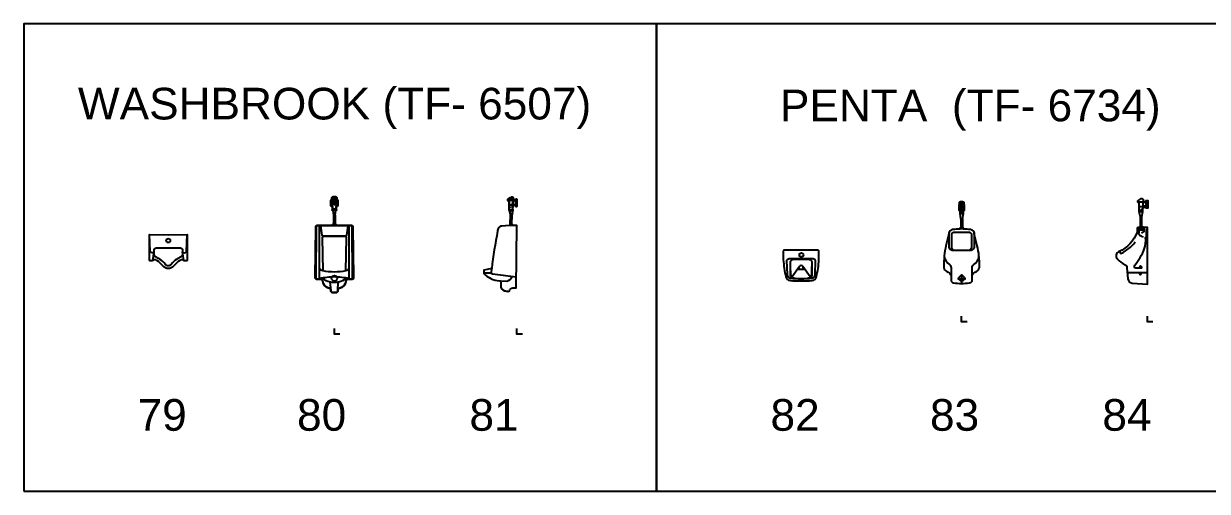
# Model space of a CAD drawing. Header units: inches. Extents: x 242965 to 445791, y 236206 to 423703.
# Drawn here: x 371226 to 382167, y 287012 to 291331 of the extents above; entities that cross this region are included whole.
import ezdxf

# ---------------------------------------------------------------- set-up
doc = ezdxf.new("R2010")
doc.units = ezdxf.units.IN
doc.header["$MEASUREMENT"] = 0
doc.layers.add('2', color=181, linetype='Continuous', lineweight=20)
doc.layers.add('HATCH', color=8, linetype='Continuous')
doc.layers.add('wc', color=144, linetype='Continuous')
doc.styles.add('Vni-Helve', font='')
doc.styles.get('Vni-Helve').set_extended_font_data('VNI-Helve')

# ---------------------------------------------------------------- blocks, each defined once
blk = doc.blocks.new('81')
at = {"layer": 'HATCH', "linetype": 'Continuous'}
blk.add_lwpolyline([(-60, 1101), (-62, 1011), (-73, 1002), (-139, 997, 0.422964), (-179, 949, 0.017701), (-233, 607), (-306, 591), (-306, 559, 0.187582), (-162, 493), (-162, 493, -0.459985), (-148, 475), (-149, 451, 0.386156), (-114, 400, 0.035076), (-80, 394, 0.331737), (-70, 400), (-70, 400, -0.108645), (-57, 419, -0.206602), (-37, 427), (-37, 427), (-7, 426), (0, 1002), (-33, 1002), (-46, 1011), (-45, 1101), (-39, 1151), (-37, 1151), (-36, 1181, -0.414457), (-28, 1189), (-9, 1189), (-10, 1179), (-2, 1179), (-1, 1247), (-9, 1246), (-9, 1239), (-33, 1239), (-33, 1257, 0.470692), (-54, 1263, 0.127361), (-87, 1242, 0.660306), (-83, 1234), (-74, 1234), (-75, 1152), (-73, 1152), (-73, 1147), (-70, 1138), (-60, 1101)], format="xyb", dxfattribs=at)
at = {"layer": 'wc', "color": 7}
for points in [[(-9, 1239), (-33, 1239), (-33, 1257, 0.470692), (-54, 1263, 0.127361), (-87, 1242, 0.660306), (-83, 1234), (-74, 1234), (-75, 1152), (-73, 1152)], [(-39, 1151), (-37, 1151), (-36, 1181, -0.414457), (-28, 1189), (-9, 1189), (-9, 1189), (-9, 1239), (-9, 1246), (-1, 1247), (-2, 1179), (-10, 1179), (-9, 1189)], [(-6, 526), (-225, 553, -0.385731), (-235, 564), (-233, 607)], [(-162, 493), (-93, 490, 0.304756), (-45, 531, 1.131019)]]:
    blk.add_lwpolyline(points, format="xyb", dxfattribs=at)
at = {"layer": 'wc', "color": 8}
for points in [[(-77, 1234), (-77, 1238, -0.227019), (-53, 1254, 12.463392)], [(-46, 1167, 0.204561), (-40, 1190), (-39, 1234), (-71, 1234), (-72, 1190, 0.093104), (-65, 1167, 4.158783)]]:
    blk.add_lwpolyline(points, format="xyb", dxfattribs=at)
for points in [[(-9, 1195), (-34, 1196), (-33, 1233), (-9, 1233)], [(-40, 1189), (-72, 1190)]]:
    blk.add_lwpolyline(points, dxfattribs=at)
at = {"layer": 'wc', "color": 7}
blk.add_lwpolyline([(-39, 1151), (-39, 1138), (-70, 1138), (-73, 1147), (-73, 1152)], close=True, dxfattribs=at)
for points in [[(-60, 1101), (-70, 1138)], [(-33, 1002), (-46, 1011), (-62, 1011), (-60, 1101)], [(-40, 1138), (-45, 1101), (-45, 1101), (-60, 1101)], [(-46, 1011), (-45, 1101)], [(-62, 1011), (-73, 1002)], [(-235, 562), (-306, 563)]]:
    blk.add_lwpolyline(points, dxfattribs=at)
blk.add_lwpolyline([(-33, 1002), (-73, 1002), (-139, 997, 0.422964), (-179, 949, 0.017701), (-233, 607), (-306, 591), (-306, 559, 0.187582), (-162, 493, -0.459985), (-148, 475), (-149, 451, 0.386156), (-114, 400, 0.035076), (-80, 394, 0.331737), (-70, 400, -0.108645), (-57, 419, -0.206602), (-37, 427), (-7, 426), (0, 1002)], format="xyb", close=True, dxfattribs=at)
at = {"layer": 'wc'}
blk.add_lwpolyline([(50, 0), (0, 0), (0, 50)], dxfattribs=at)
at = {"layer": 'wc', "color": 8}
blk.add_circle((-42, 1253), 4.57, dxfattribs=at)
blk = doc.blocks.new('80')
at = {"layer": 'HATCH', "linetype": 'Continuous'}
blk.add_lwpolyline([(-18, 1141), (-15, 1141), (-8, 1099), (-8, 1013), (-13, 1013, 0.610585), (-19, 1002), (-158, 1002, 0.482975), (-172, 983), (-178, 524, 0.462051), (-159, 507), (-125, 507, -0.343074), (-108, 494, 0.335454), (-49, 424, -0.163776), (-32, 414), (-31, 394, 0.430518), (-19, 385), (0, 385), (19, 385, 0.430518), (31, 394), (32, 414, -0.163776), (49, 424, 0.335454), (108, 494, -0.343074), (125, 507), (159, 507, 0.462051), (178, 524), (172, 983, 0.482975), (158, 1002), (19, 1002, 0.610585), (13, 1013), (8, 1013), (8, 1099), (15, 1141), (18, 1141), (18, 1141, 0.39858), (18, 1154), (18, 1179, 0.550219), (31, 1187), (31, 1233, 0.40125), (23, 1245), (23, 1259, 0.43907), (15, 1266), (0, 1266), (-15, 1266, 0.43907), (-23, 1259), (-23, 1245, 0.40125), (-31, 1233), (-31, 1187, 0.550219), (-18, 1179), (-18, 1154), (-18, 1154, 0.39858), (-18, 1141)], format="xyb", close=True, dxfattribs=at)
at = {"layer": 'wc', "color": 7}
for points in [[(-18, 1141), (-15, 1141), (-8, 1099), (-8, 1013), (-13, 1013, 0.610585), (-19, 1002), (-158, 1002, 0.482975), (-172, 983), (-178, 524, 0.462051), (-159, 507), (-125, 507, -0.343074), (-108, 494, 0.335454), (-49, 424, -0.163776), (-32, 414), (-31, 394, 0.430518), (-19, 385), (0, 385), (19, 385, 0.430518), (31, 394), (32, 414, -0.163776), (49, 424, 0.335454), (108, 494, -0.343074), (125, 507), (159, 507, 0.462051), (178, 524), (172, 983, 0.482975), (158, 1002), (19, 1002, 0.610585), (13, 1013), (8, 1013), (8, 1099), (15, 1141), (18, 1141), (18, 1141, 0.39858), (18, 1154), (18, 1179, 0.550219), (31, 1187), (31, 1233, 0.40125), (23, 1245), (23, 1259, 0.43907), (15, 1266), (0, 1266), (-15, 1266, 0.43907), (-23, 1259), (-23, 1245, 0.40125), (-31, 1233), (-31, 1187, 0.550219), (-18, 1179), (-18, 1154), (-18, 1154, 0.39858), (-18, 1141)], [(-8, 1013), (-13, 1013, 0.610585), (-19, 1002), (0, 1002), (19, 1002, 0.610585), (13, 1013), (8, 1013), (0, 1013)]]:
    blk.add_lwpolyline(points, format="xyb", close=True, dxfattribs=at)
at = {"layer": 'wc'}
blk.add_lwpolyline([(0, 1141), (-15, 1141), (-18, 1141), (-18, 1141, -0.39858), (-18, 1154), (-18, 1154), (-18, 1179, -0.550219), (-31, 1187), (-31, 1233, -0.40125), (-23, 1245, -0.048191), (-21, 1245), (0, 1245), (21, 1245, -0.048191), (23, 1245, -0.40125), (31, 1233), (31, 1187, -0.550219), (18, 1179), (18, 1154, -0.39858), (18, 1141), (18, 1141), (15, 1141)], format="xyb", close=True, dxfattribs=at)
for points in [[(-23, 1245), (-23, 1259, -0.43907), (-15, 1266), (0, 1266), (15, 1266, -0.43907), (23, 1259), (23, 1245)], [(-15, 1245), (-15, 1250, 0.302159), (-22, 1260, -18.536909)], [(15, 1245), (15, 1250, -0.302159), (22, 1260, 18.536909)], [(19, 1002), (158, 1002, -0.482975), (172, 983), (178, 524, -0.462051), (159, 507), (125, 507, 0.343074), (108, 494, -0.335454), (49, 424, 0.163776), (32, 414), (31, 394, -0.430518), (19, 385), (0, 385), (-19, 385, -0.430518), (-31, 394), (-32, 414, 0.163776), (-49, 424, -0.335454), (-108, 494, 0.343074), (-125, 507), (-159, 507, -0.462051), (-178, 524), (-172, 983, -0.482975), (-158, 1002), (-19, 1002)], [(-127, 1002, 0.03914), (-115, 912, 0.216445), (-103, 907), (0, 907), (103, 907, 0.216445), (115, 912, 0.03914), (127, 1002)], [(105, 584), (112, 889, 0.416446), (100, 901), (0, 902), (-100, 901, 0.416446), (-112, 889), (-105, 584)], [(115, 517, -0.176243), (0, 477, -0.176243), (-115, 517)], [(-32, 414), (-36, 468, 0.239801), (-44, 482, -0.545611)], [(32, 414), (36, 468, -0.239801), (44, 482, 0.545611)]]:
    blk.add_lwpolyline(points, format="xyb", dxfattribs=at)
for points in [[(-17, 1178), (-17, 1239), (0, 1239), (17, 1239), (17, 1178)], [(-15, 1251), (0, 1251), (15, 1251)], [(-15, 1141), (-8, 1099), (0, 1099), (8, 1099), (15, 1141)], [(-8, 1099), (-8, 1013)], [(8, 1099), (8, 1013)], [(-167, 508), (-166, 999)], [(167, 508), (166, 999)], [(50, 0), (0, 0), (0, 50)]]:
    blk.add_lwpolyline(points, dxfattribs=at)
at = {"layer": 'wc', "color": 7}
for points in [[(18, 1154), (0, 1154), (-18, 1154)], [(-138, 507), (-136, 1002)], [(138, 507), (136, 1002)]]:
    blk.add_lwpolyline(points, dxfattribs=at)
for points in [[(137, 607, -0.294689), (105, 584, -0.058123), (0, 573, -0.058123), (-105, 584, -0.294689), (-137, 607)], [(138, 512, 0.046697), (0, 527, 0.046697), (-138, 512)]]:
    blk.add_lwpolyline(points, format="xyb", dxfattribs=at)
at = {"layer": 'wc'}
for centre, radius in [((0, 1210), 16.1), ((0, 1210), 9.55), ((0, 515), 26.1)]:
    blk.add_circle(centre, radius, dxfattribs=at)
blk = doc.blocks.new('79')
at = {"layer": 'HATCH', "linetype": 'Continuous'}
blk.add_lwpolyline([(0, 0), (175, 1), (175, -230, -0.49975), (167, -241), (152, -241, -0.175618), (144, -238, 0.334392), (106, -237, 0.06177), (49, -290, -0.221764), (0, -313, -0.221764), (-49, -290, 0.06177), (-106, -237, 0.334392), (-144, -238, -0.175618), (-152, -241), (-167, -241, -0.49975), (-175, -230), (-175, 1)], format="xyb", close=True, dxfattribs=at)
at = {"layer": 'wc', "color": 7}
for points in [[(0, 0), (175, 1), (175, -230, -0.49975), (167, -241), (152, -241, -0.175618), (144, -238, 0.334392), (106, -237, 0.06177), (49, -290, -0.221764), (0, -313, -0.221764), (-49, -290, 0.06177), (-106, -237, 0.334392), (-144, -238, -0.175618), (-152, -241), (-167, -241, -0.49975), (-175, -230), (-175, 1)], [(0, -289, -0.2463), (-27, -274, 0.117492), (-80, -225, 0.02665), (-113, -208, -0.298622), (-130, -182), (-130, -135, -0.275651), (-105, -120), (0, -121), (105, -120, -0.275651), (130, -135), (130, -182, -0.298622), (113, -208, 0.02665), (80, -225, 0.117492), (27, -274, -0.2463)]]:
    blk.add_lwpolyline(points, format="xyb", close=True, dxfattribs=at)
at = {"layer": 'wc', "color": 8}
for points in [[(-130, -155, -0.636046), (-167, -155), (-173, 1)], [(130, -155, 0.636046), (167, -155), (173, 1)]]:
    blk.add_lwpolyline(points, format="xyb", dxfattribs=at)
for points in [[(-144, -238), (-137, -197), (-132, -157)], [(144, -238), (137, -197), (132, -157)]]:
    blk.add_lwpolyline(points, dxfattribs=at)
blk.add_circle((0, -54), 18.6, dxfattribs=at)
blk = doc.blocks.new('84')
at = {"layer": 'HATCH', "linetype": 'Continuous'}
blk.add_lwpolyline([(-85, 869), (-89, 869, 0.45352), (-97, 859), (-97, 859), (-97, 827), (-97, 827, -0.2017), (-264, 647), (-264, 647, 0.502063), (-279, 579), (-279, 579, 0.109212), (-208, 526), (-208, 526, -0.322805), (-191, 498), (-191, 498), (-181, 395), (-181, 395, 0.35267), (-143, 357), (-143, 357), (0, 347), (0, 869), (-26, 869), (-29, 871), (-85, 869)], format="xyb", dxfattribs=at)
at = {"layer": 'wc', "color": 7}
for points in [[(-44, 1104, 0.467047), (-37, 1111), (-37, 1111, 0.024364), (-37, 1111), (-37, 1111), (-37, 1129), (-37, 1129, 0.298687), (-56, 1136), (-56, 1136, 0.160688), (-91, 1116), (-91, 1116, 0.574421), (-89, 1104), (-89, 1104), (-81, 1104), (-81, 1017), (-42, 1017), (-42, 1048, -0.399759), (-30, 1059), (-30, 1059), (-12, 1059)], [(-26, 869), (-85, 869), (-82, 871), (-79, 871), (-79, 871, -0.071416), (-68, 876), (-68, 876, -0.097344), (-51, 877), (-51, 877), (-51, 969), (-68, 969)], [(-85, 869), (-89, 869, 0.45352), (-97, 859), (-97, 859), (-97, 827), (-97, 827, -0.2017), (-264, 647), (-264, 647, 0.502063), (-279, 579), (-279, 579, 0.109212), (-208, 526), (-208, 526, -0.322805), (-191, 498), (-191, 498), (-181, 395), (-181, 395, 0.35267), (-143, 357), (-143, 357), (0, 347), (0, 869), (-26, 869), (-29, 871), (-34, 871)], [(-96, 827, -0.284745), (-81, 810), (-81, 810, 0.177714), (-40, 783)]]:
    blk.add_lwpolyline(points, format="xyb", dxfattribs=at)
at = {"layer": 'wc'}
for points in [[(-15, 1104), (-81, 1104)], [(-37, 1111), (-12, 1111)], [(-51, 969), (-42, 1017)], [(-33, 859), (-82, 859)], [(-78, 821), (-78, 857)], [(-37, 846), (-78, 846)], [(-29, 866), (-34, 858), (-34, 830), (-55, 818)], [(-187, 454), (0, 454)], [(-52, 493), (-80, 493)], [(50, 0), (0, 0), (0, 50)]]:
    blk.add_lwpolyline(points, dxfattribs=at)
blk.add_lwpolyline([(-39, 1103), (-15, 1103), (-15, 1066), (-39, 1066)], close=True, dxfattribs=at)
at = {"layer": 'wc', "color": 7}
blk.add_lwpolyline([(-12, 1059), (-12, 1111), (-12, 1118), (3, 1118), (3, 1048), (-12, 1048)], close=True, dxfattribs=at)
at = {"layer": 'wc'}
for points in [[(-44, 1060), (-81, 1060), (-81, 1060, 0.163196), (-62, 1020)], [(-81, 1020, 0.031315), (-68, 968), (-68, 968), (-68, 876)], [(-60, 1021, 0.165695), (-46, 1050)], [(-51, 877, -0.10552), (-34, 871), (-34, 871), (-79, 871)], [(-51, 493, 0.052823), (-53, 505), (-53, 505, 0.872989), (-74, 502), (-74, 494), (-109, 494), (-109, 494, -0.544107), (-118, 521), (-118, 521, 0.077288), (-30, 671), (-30, 671, 0.138625), (-19, 778), (-19, 778), (-8, 786), (-9, 850), (0, 858)], [(-262, 644, -0.157022), (-246, 631), (-246, 631, 0.136128), (-114, 737)], [(-73, 454), (-73, 442, 1), (-59, 442), (-59, 442), (-59, 454)]]:
    blk.add_lwpolyline(points, format="xyb", dxfattribs=at)
blk = doc.blocks.new('83')
at = {"layer": 'HATCH', "linetype": 'Continuous'}
blk.add_lwpolyline([(18, 856, 0.460926), (8, 868), (7, 868), (0, 868), (-7, 868), (-8, 868, 0.460926), (-18, 856), (-18, 856, 0.021183), (-83, 851), (-83, 851, 0.379181), (-117, 812), (-117, 812), (-145, 702), (-145, 702, 0.056341), (-165, 512), (-165, 512, 0.205252), (-147, 470), (-147, 470, 0.088324), (-126, 457), (-126, 457, -0.237882), (-98, 424), (-98, 424), (-98, 385, 0.386845), (-74, 358), (-74, 358, 0.038471), (0, 354), (0, 354, 0.038471), (74, 358), (74, 358, 0.386845), (98, 385), (98, 424), (98, 424, -0.237882), (126, 457), (126, 457, 0.088324), (147, 470), (147, 470, 0.205252), (165, 512), (165, 512, 0.056341), (145, 702), (145, 702), (117, 812), (117, 812, 0.379181), (83, 851), (83, 851, 0.021183), (18, 856), (18, 856, 0.005833), (0, 857), (0, 857, 0.005833), (-18, 856)], format="xyb", dxfattribs=at)
at = {"layer": 'wc', "color": 7}
blk.add_lwpolyline([(12, 1109, -0.45352), (20, 1100), (20, 1100, 0.063524), (20, 1087), (20, 1087, 0.118663), (15, 1089), (15, 1089), (0, 1089), (-15, 1089, 0.118663), (-20, 1087), (-20, 1087, 0.063524), (-20, 1100), (-20, 1100, -0.45352), (-12, 1109), (0, 1109)], format="xyb", close=True, dxfattribs=at)
at = {"layer": 'wc'}
for points in [[(28, 1053), (-27, 1053)], [(16, 1080), (0, 1080), (-16, 1080)], [(-16, 1000), (-9, 951), (-7, 951), (0, 951), (7, 951), (9, 951), (16, 1000)], [(0, 1081), (0, 1026)], [(-7, 951), (-7, 867)], [(7, 951), (7, 867)], [(0, 438), (0, 362)], [(-39, 400), (39, 400)], [(50, 0), (0, 0), (0, 50)]]:
    blk.add_lwpolyline(points, dxfattribs=at)
for points in [[(-20, 1087, 0.219246), (-26, 1080), (-26, 1080), (-26, 1033, 0.518405), (-16, 1026), (-16, 1026), (-16, 1000), (0, 1000), (16, 1000), (16, 1026), (16, 1026, 0.518405), (26, 1033), (26, 1080), (26, 1080, 0.219246), (20, 1087)], [(-16, 1032, 0.033461), (-5, 1007), (-5, 1007, 0.262755), (0, 1004), (0, 1004, 0.262755), (5, 1007), (5, 1007, 0.033461), (16, 1032)], [(18, 856, 0.460926), (8, 868), (7, 868), (0, 868), (-7, 868), (-8, 868, 0.460926), (-18, 856), (-18, 856, 0.021183), (-83, 851), (-83, 851, 0.379181), (-117, 812), (-117, 812), (-145, 702), (-145, 702, 0.056341), (-165, 512), (-165, 512, 0.205252), (-147, 470), (-147, 470, 0.088324), (-126, 457), (-126, 457, -0.237882), (-98, 424), (-98, 424), (-98, 385, 0.386845), (-74, 358), (-74, 358, 0.038471), (0, 354), (0, 354, 0.038471), (74, 358), (74, 358, 0.386845), (98, 385), (98, 424), (98, 424, -0.237882), (126, 457), (126, 457, 0.088324), (147, 470), (147, 470, 0.205252), (165, 512), (165, 512, 0.056341), (145, 702), (145, 702), (117, 812), (117, 812, 0.379181), (83, 851), (83, 851, 0.021183), (18, 856), (18, 856, 0.005833), (0, 857), (0, 857, 0.005833), (-18, 856)], [(-66, 657, -0.317608), (-92, 685), (-92, 685), (-92, 803), (-92, 803, -0.3652), (-72, 826), (-72, 826), (0, 826), (72, 826, -0.3652), (92, 803), (92, 803), (92, 685), (92, 685, -0.317608), (66, 657)]]:
    blk.add_lwpolyline(points, format="xyb", dxfattribs=at)
at = {"layer": 'wc', "color": 7}
for points in [[(-16, 1089), (-16, 1025)], [(16, 1089), (16, 1025)]]:
    blk.add_lwpolyline(points, dxfattribs=at)
for points in [[(18, 856, 0.460926), (8, 868), (7, 868), (0, 868), (-7, 868), (-8, 868, 0.460926), (-18, 856), (-18, 856, 0.021183), (-83, 851), (-83, 851, 0.379181), (-117, 812), (-117, 812), (-145, 702), (-145, 702, 0.056341), (-165, 512), (-165, 512, 0.205252), (-147, 470), (-147, 470, 0.088324), (-126, 457), (-126, 457, -0.237882), (-98, 424), (-98, 424), (-98, 385, 0.386845), (-74, 358), (-74, 358, 0.038471), (0, 354), (0, 354, 0.038471), (74, 358), (74, 358, 0.386845), (98, 385), (98, 424), (98, 424, -0.237882), (126, 457), (126, 457, 0.088324), (147, 470), (147, 470, 0.205252), (165, 512), (165, 512, 0.056341), (145, 702), (145, 702), (117, 812), (117, 812, 0.379181), (83, 851), (83, 851, 0.021183), (18, 856), (18, 856, 0.005833), (0, 857), (0, 857, 0.005833), (-18, 856)], [(115, 825), (115, 691), (115, 691, -0.424773), (80, 657), (80, 657), (0, 657), (-80, 657), (-80, 657, -0.424773), (-115, 691), (-115, 691), (-115, 825)], [(-161, 605, 0.202754), (-110, 525), (-110, 525, -0.236244), (-98, 501), (-98, 425)], [(98, 425), (98, 501), (98, 501, -0.236244), (110, 525), (110, 525, 0.202754), (161, 605)]]:
    blk.add_lwpolyline(points, format="xyb", dxfattribs=at)
at = {"layer": 'wc'}
for centre, radius in [((0, 1053), 22.6), ((0, 1053), 12.6), ((0, 1053), 10.3), ((0, 400), 25.2)]:
    blk.add_circle(centre, radius, dxfattribs=at)
blk = doc.blocks.new('82')
at = {"layer": 'HATCH', "linetype": 'Continuous'}
blk.add_lwpolyline([(-154, 0, 0.414214), (-165, -11), (-165, -90), (-165, -90, 0.038851), (-141, -248), (-141, -248, 0.328963), (-103, -281), (-103, -281, 0.030167), (0, -285), (0, -285, 0.030167), (103, -281), (103, -281, 0.328963), (141, -248), (141, -248, 0.038851), (165, -90), (165, -90), (165, -11), (165, -11, 0.414214), (154, 0), (0, 0)], format="xyb", close=True, dxfattribs=at)
at = {"layer": 'wc', "color": 7}
blk.add_lwpolyline([(-154, 0, 0.414214), (-165, -11), (-165, -90), (-165, -90, 0.038851), (-141, -248), (-141, -248, 0.328963), (-103, -281), (-103, -281, 0.030167), (0, -285), (0, -285, 0.030167), (103, -281), (103, -281, 0.328963), (141, -248), (141, -248, 0.038851), (165, -90), (165, -90), (165, -11), (165, -11, 0.414214), (154, 0), (0, 0)], format="xyb", close=True, dxfattribs=at)
blk.add_lwpolyline([(3, -82), (-110, -82), (-110, -82, 0.282842), (-134, -97), (-134, -97), (-130, -226), (-130, -226, 0.342481), (-102, -259), (-102, -259, 0.03074), (0, -266), (0, -266, 0.03074), (102, -259), (102, -259, 0.342481), (130, -226), (130, -226), (134, -97), (134, -97, 0.282842), (110, -82), (-3, -82)], format="xyb", dxfattribs=at)
at = {"layer": 'wc'}
blk.add_lwpolyline([(-78, -89), (-78, -89, 0.319875), (-101, -110), (-101, -110), (-103, -227), (-103, -227, 0.275897), (-86, -257), (-86, -257, 0.043262), (0, -264), (0, -264, 0.043262), (86, -257), (86, -257, 0.275897), (103, -227), (103, -227), (101, -110), (101, -110, 0.319875), (78, -89), (78, -89, 0.028904), (0, -86), (0, -86, 0.028904)], format="xyb", close=True, dxfattribs=at)
for points in [[(-100, -152), (-98, -226), (-98, -226, 0.307198), (-78, -254), (-78, -254, 0.072254), (0, -263), (0, -263, 0.072254), (78, -254), (78, -254, 0.307198), (98, -226), (98, -226), (100, -152)], [(82, -246), (16, -151), (16, -151, 0.252076), (0, -144), (0, -144, 0.252076), (-16, -151), (-16, -151), (-82, -246)]]:
    blk.add_lwpolyline(points, format="xyb", dxfattribs=at)
for points in [[(-32, -175), (0, -175), (32, -175)], [(-18, -167), (-18, -155)], [(18, -167), (18, -155)]]:
    blk.add_lwpolyline(points, dxfattribs=at)
blk.add_circle((2, -45), 18.2, dxfattribs=at)

msp = doc.modelspace()

# ---------------------------------------------------------------- linework, layer by layer
at = {"layer": 'wc', "color": 3}
for points in [[(371225.816, 287011.778), (377076.078, 287011.778), (377076.078, 291331.129), (371225.816, 291331.129)], [(377076.078, 287011.778), (382926.341, 287011.778), (382926.341, 291331.129), (377076.078, 291331.129)]]:
    msp.add_lwpolyline(points, close=True, dxfattribs=at)

# ---------------------------------------------------------------- block references
at = {"layer": 'wc'}
for name, p in [('80', (374097.474, 288464.339)), ('81', (375785.239, 288464.339)), ('84', (381613.844, 288578.676)), ('83', (379895.688, 288578.676)), ('79', (372562.73, 289382.164)), ('82', (378412.271, 289240.049))]:
    msp.add_blockref(name, p, dxfattribs=at)

# ---------------------------------------------------------------- texts
at = {"layer": '2', "color": 4, "style": 'Vni-Helve'}
for s, p in [('WASHBROOK (TF- 6507)', (371727.261, 290446.479)), ('PENTA  (TF- 6734)', (378216.263, 290429.573)), ('79', (372278.678, 287571.193)), ('80', (373752.571, 287571.193)), ('81', (375346.185, 287571.193)), ('82', (378128.94, 287571.193)), ('83', (379602.833, 287571.193)), ('84', (381196.448, 287571.193))]:
    msp.add_text(s, height=292.5, dxfattribs=at).set_placement(p)

doc.saveas('drawing.dxf')
